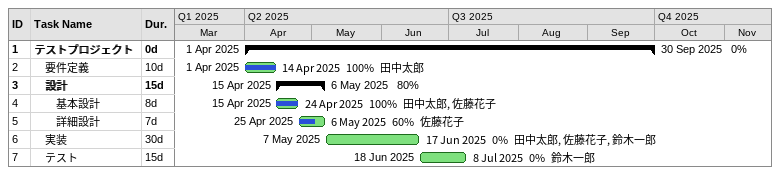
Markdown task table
| ID | Level | Task | Duration | Start | Finish | Resources | % complete |
|---|---|---|---|---|---|---|---|
| 1 | 1 | **テストプロジェクト** | 0d | 2025-04-01 | 2025-09-30 |  | 0 |
| 2 | 2 | 要件定義 | 10d | 2025-04-01 | 2025-04-14 | 田中太郎 | 100 |
| 3 | 2 | **設計** | 15d | 2025-04-15 | 2025-05-06 |  | 80 |
| 4 | 3 | 基本設計 | 8d | 2025-04-15 | 2025-04-24 | 田中太郎, 佐藤花子 | 100 |
| 5 | 3 | 詳細設計 | 7d | 2025-04-25 | 2025-05-06 | 佐藤花子 | 60 |
| 6 | 2 | 実装 | 30d | 2025-05-07 | 2025-06-17 | 田中太郎, 佐藤花子, 鈴木一郎 | 0 |
| 7 | 2 | テスト | 15d | 2025-06-18 | 2025-07-08 | 鈴木一郎 | 0 |
